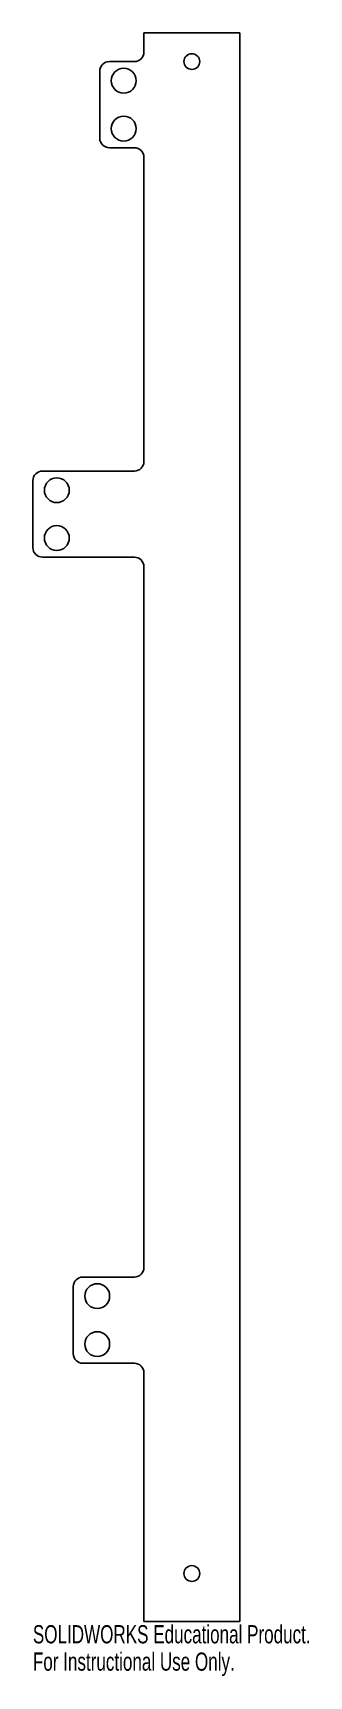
# Model space of a CAD drawing. Header units: inches. Extents: x -1.2 to 1.7, y -0.6 to 16.6.
import ezdxf

# ---------------------------------------------------------------- set-up
doc = ezdxf.new("R2010")
doc.units = ezdxf.units.IN
doc.header["$MEASUREMENT"] = 0
doc.styles.add('SLDTEXTSTYLE0', font='TXT', dxfattribs={"width": 0.7})

msp = doc.modelspace()

# ---------------------------------------------------------------- linework, layer by layer
at = {"color": 7, "linetype": 'Continuous', "lineweight": 25}
for p, q in [((0, 16.618), (1, 16.618)), ((0, 16.618), (0, 16.418)), ((1, 0), (1, 16.618)), ((-0.461, 16.218), (-0.461, 15.517)), ((-0.1, 16.318), (-0.361, 16.318)), ((-0.361, 15.417), (-0.1, 15.417)), ((0, 15.317), (0, 12.134)), ((-0.1, 12.034), (-1.06, 12.034)), ((-1.16, 11.934), (-1.16, 11.233)), ((-1.06, 11.133), (-0.1, 11.133)), ((0, 11.033), (0, 3.702)), ((-0.738, 3.502), (-0.738, 2.8)), ((-0.1, 3.602), (-0.638, 3.602)), ((-0.638, 2.7), (-0.1, 2.7)), ((0, 2.6), (0, 0)), ((0, 0), (1, 0))]:
    msp.add_line(p, q, dxfattribs=at)
for centre, radius in [((0.5, 16.318), 0.0825), ((-0.211, 16.118), 0.13), ((-0.211, 15.617), 0.13), ((-0.91, 11.834), 0.13), ((-0.91, 11.333), 0.13), ((-0.488, 3.402), 0.13), ((-0.488, 2.9), 0.13), ((0.5, 0.5), 0.0825)]:
    msp.add_circle(centre, radius, dxfattribs=at)
for centre, start, end in [((-0.1, 16.418), 270, 0), ((-0.361, 16.218), 90, 180), ((-0.361, 15.517), 180, 270), ((-0.1, 15.317), 0, 90), ((-1.06, 11.934), 90, 180), ((-0.1, 12.134), 270, 0), ((-1.06, 11.233), 180, 270), ((-0.1, 11.033), 0, 90), ((-0.1, 3.702), 270, 0), ((-0.638, 3.502), 90, 180), ((-0.638, 2.8), 180, 270), ((-0.1, 2.6), 0, 90)]:
    msp.add_arc(centre, 0.1, start, end, dxfattribs=at)

# ---------------------------------------------------------------- texts
at = {"color": 7, "linetype": 'Continuous', "char_height": 0.1903, "attachment_point": 1, "style": 'SLDTEXTSTYLE0'}
for s, insert in [('SOLIDWORKS Educational Product.', (-1.16, -0.04)), ('For Instructional Use Only.', (-1.16, -0.326))]:
    msp.add_mtext(s, dxfattribs=dict(at, insert=insert))

doc.saveas('drawing.dxf')
